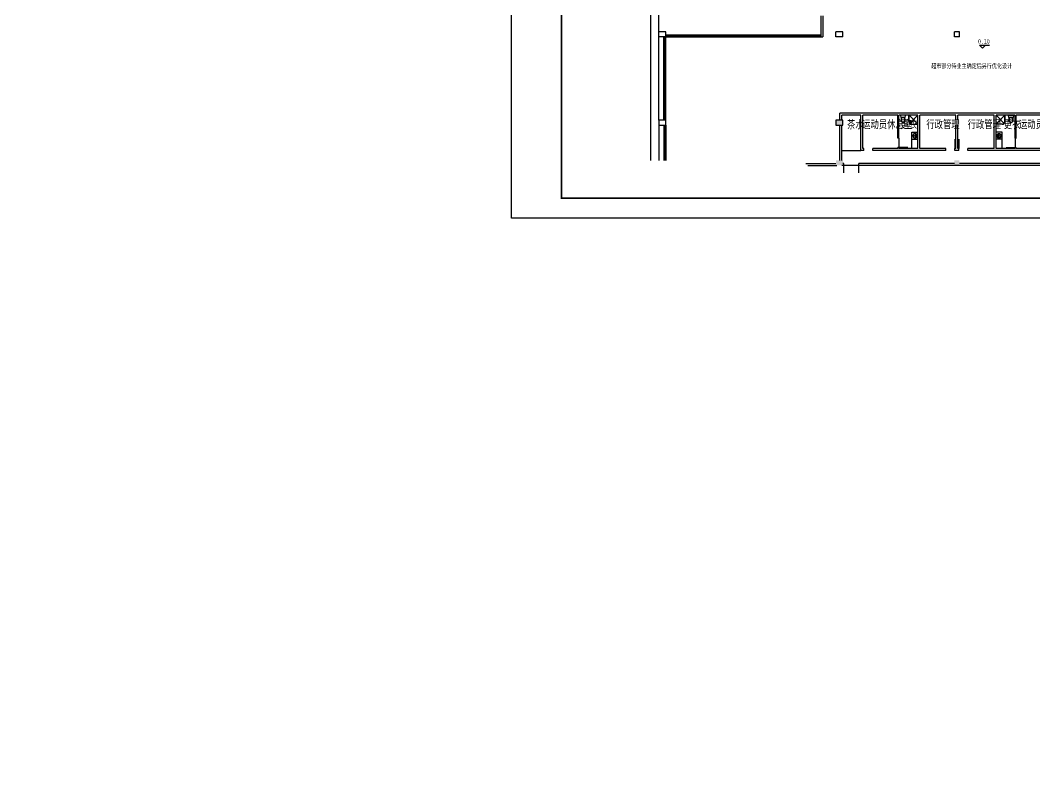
# Model space of a CAD drawing. Extents: x 23317406 to 24383751, y 42324270 to 43451021.
# Drawn here: x 23850579 to 23951936, y 43228047 to 43302585 of the extents above; entities that cross this region are included whole.
import ezdxf

# ---------------------------------------------------------------- set-up
doc = ezdxf.new("R2010")
doc.units = 0
doc.header["$MEASUREMENT"] = 0
doc.layers.get('0').update_dxf_attribs({"linetype": 'CONTINUOUS'})
for name, color, linetype in [('FRAME', 7, 'CONTINUOUS'), ('墙', 7, 'CONTINUOUS'), ('散水', 9, 'CONTINUOUS'), ('柱填充', 8, 'CONTINUOUS'), ('柱形', 7, 'CONTINUOUS'), ('汉字', 7, 'CONTINUOUS'), ('辅助件', 9, 'CONTINUOUS'), ('门窗', 7, 'CONTINUOUS')]:
    doc.layers.add(name, color=color, linetype=linetype)
doc.styles.add('ATT', font='txt')
doc.styles.add('KSHZ', font='ROMANS.shx', dxfattribs={"height": 800, "bigfont": 'dfhz.shx'})
doc.styles.add('Q1', font='SimSun.ttf', dxfattribs={"width": 0.8, "height": 450})

# ---------------------------------------------------------------- blocks, each defined once
blk = doc.blocks.new('WC-3')
for points in [[(-20, 24, 0.4770641), (0, 0), (463, 0, 0.4770641), (473, 12), (431, 207, 0.3540373), (426, 211), (24, 211, 0.3540373), (19, 207)], [(382, 218, 0.0335581), (397, 269, 0.0563912), (412, 405, 0.0563912), (397, 541, 0.0701423), (358, 644, 0.1060984), (290, 721, 0.1620331), (225, 743, 0.1620331), (161, 721, 0.1060984), (93, 644, 0.0701423), (54, 541, 0.0563912), (38, 405, 0.0563912), (54, 269, 0.0335581), (69, 218)], [(55, 405, -0.0563912), (70, 537, -0.0701423), (108, 636, -0.1060984), (170, 708, -0.1620331), (225, 726, -0.1620331), (280, 708, -0.1060984), (343, 636, -0.0701423), (381, 537, -0.0563912), (396, 405, -0.0563912), (381, 273, -0.0276751), (369, 232), (81, 232, -0.0276751), (70, 273, -0.0563912)]]:
    blk.add_lwpolyline(points, format="xyb", close=True)
blk = doc.blocks.new('M100')
at = {"layer": '门窗'}
blk.add_line((0, 1000), (0, 0), dxfattribs=at)
blk = doc.blocks.new('15PLAV04')
at = {"color": 0, "linetype": 'ByBlock'}
for p, q in [((2.5, -1.5), (2.5, 1.5)), ((7, 0.5), (3, 1.5)), ((4, 1.25), (4, 3.635323)), ((7, -0.5), (7, 0.5)), ((3, -1.5), (7, -0.5)), ((4, -3.628449), (4, -1.25))]:
    blk.add_line(p, q, dxfattribs=at)
blk.add_lwpolyline([(8, 9, 0.109452), (4.986152, 8.332258, 0.102376), (2.343146, 6.363961, 0.093737), (0.622313, 3.491319, 0.088426), (0, 0, 0.088426), (0.622313, -3.491319, 0.093737), (2.343146, -6.363961, 0.102376), (4.986152, -8.332258, 0.109452), (8, -9, 0.109452), (11.013848, -8.332258, 0.102376), (13.656854, -6.363961, 0.093737), (15.377687, -3.491319, 0.088426), (16, 0, 0.088426), (15.377687, 3.491319, 0.093737), (13.656854, 6.363961, 0.102376), (11.013848, 8.332258, 0.109452)], format="xyb", close=True, dxfattribs=at)
for centre in [(3, 2.5), (9, 0), (3, -2.5)]:
    blk.add_circle(centre, 1, dxfattribs=at)
for centre, radius, start, end in [((7, 3.635323), 3, 146.09549, 180), ((11.358035, 0.706347), 8.250845, 143.130102, 146.09549), ((9.915843, 1.787992), 6.448105, 118.911201, 143.130102), ((9, 3.446272), 4.553728, 90, 118.911201), ((9, 3.446272), 4.553728, 61.088799, 90), ((8.084157, 1.787992), 6.448105, 36.869898, 61.088799), ((6.641965, 0.706347), 8.250845, 17.257939, 36.869898), ((4.368267, 0), 10.631733, 0, 17.257939), ((4.368267, 0), 10.631733, 342.742061, 0), ((7, -3.628449), 3, 180, 212.259808), ((9.915843, -1.787992), 6.448105, 212.259808, 241.088799), ((9, -3.446272), 4.553728, 241.088799, 270), ((9, -3.446272), 4.553728, 270, 298.911201), ((8.084157, -1.787992), 6.448105, 298.911201, 323.130102), ((6.641965, -0.706347), 8.250845, 323.130102, 342.742061)]:
    blk.add_arc(centre, radius, start, end, dxfattribs=at)
at = {"color": 0, "linetype": 'ByBlock', "style": 'ATT'}
for tag, p, flags in [('ITEM', (0, -17.5), 3), ('ROOM_NUMBER', (0, -26.5), 1)]:
    blk.add_attdef(tag, p, '', height=6, dxfattribs=dict(at, flags=flags))
blk = doc.blocks.new('A$C22750BD6')
at = {"layer": '柱填充'}
h = blk.add_hatch(color=256, dxfattribs=at)
h.paths.add_polyline_path([(26600, 4750), (26600, 5250), (27100, 5250), (27100, 4750)])
h.paths.add_polyline_path([(3700, 4750), (3700, 5250), (3000, 5250), (3000, 4750)])
h.paths.add_polyline_path([(15350, 4750), (15350, 5250), (14850, 5250), (14850, 4750)])
h.paths.add_polyline_path([(15350, 750), (15350, 1250), (14850, 1250), (14850, 750)])
h.paths.add_polyline_path([(26600, 750), (27100, 750), (27100, 1250), (26600, 1250)])
h.paths.add_polyline_path([(3700, 750), (3000, 750), (3000, 1250), (3700, 1250)])
h.paths.add_polyline_path([(3700, 750), (3000, 750), (3000, 1250), (3700, 1250)], flags=16)
h.paths.add_polyline_path([(3700, 750), (3000, 750), (3000, 1250), (3700, 1250)], flags=0)
edge = h.paths.add_edge_path()
edge.add_line((27100, 1250), (27100, 750))
edge.add_line((26600, 1250), (27100, 1250))
edge.add_line((26600, 750), (26600, 1250))
at = {"layer": '墙'}
for p, q in [((3400, 5250), (3400, 5950)), ((3600, 5250), (3600, 5750)), ((30000, 950), (30000, 5750)), ((30200, 5950), (30200, 750)), ((3400, 1250), (3400, 4750)), ((3600, 1250), (3600, 4750)), ((0, 950), (3000, 950)), ((200, 750), (3100, 750)), ((3800, 750), (3600, 750)), ((3800, 950), (3700, 950)), ((3800, 750), (3800, 950)), ((5300, 750), (5300, 950)), ((14850, 950), (5300, 950)), ((24900, 750), (5300, 750)), ((24900, 950), (15350, 950)), ((26400, 750), (26400, 950)), ((26600, 950), (26400, 950)), ((26600, 750), (26400, 750)), ((30000, 950), (27100, 950)), ((30200, 750), (27100, 750))]:
    blk.add_line(p, q, dxfattribs=at)
at = {"layer": '柱形'}
blk.add_lwpolyline([(3700, 4750), (3700, 5250), (3000, 5250), (3000, 4750), (3700, 4750)], close=True, dxfattribs=at)
at = {"layer": '门窗'}
for p, q in [((5300, 750), (3800, 750)), ((24900, 750), (26400, 750))]:
    blk.add_line(p, q, dxfattribs=at)
at = {"layer": '门窗', "yscale": 0.7500000000000198, "zscale": 0.7500000000000198}
for p, xscale, rotation in [((3800, 750), -0.7500000000000198, 179.9999999998866), ((5300, 750), 0.7500000000000198, 180.0000000001136), ((24900, 750), -0.7500000000000198, 179.9999999998864), ((26400, 750), 0.7500000000000198, 180.0000000001135)]:
    blk.add_blockref('M100', p, dxfattribs=dict(at, xscale=xscale, rotation=rotation))

msp = doc.modelspace()

# ---------------------------------------------------------------- linework, layer by layer
at = {"layer": 'FRAME'}
msp.add_lwpolyline([(23899660.94955, 43282820.72709), (23899660.94955, 43451020.72709), (24137460.94955, 43451020.72709), (24137460.94955, 43282820.72709)], close=True, dxfattribs=at)
at = {"layer": 'FRAME', "const_width": 180}
msp.add_lwpolyline([(23904660.94955, 43284820.72709), (23904660.94955, 43449020.72709), (24135460.94955, 43449020.72709), (24135460.94955, 43284820.72709)], close=True, dxfattribs=at)
at = {"layer": '墙'}
for p, q in [((23930570, 43303028), (23930570, 43300948)), ((23930770, 43303027.99998), (23930770, 43300948)), ((23930570, 43300948), (23930770, 43300948)), ((23957170, 43293298), (23932470, 43293298)), ((23934570, 43293098), (23932670, 43293098)), ((23934570, 43289598), (23934570, 43293098)), ((23934770, 43289798), (23934770, 43293098)), ((23938270, 43293098), (23934770, 43293098)), ((23938270, 43290798), (23938270, 43293098)), ((23938370, 43290798), (23938370, 43293098)), ((23940120, 43293098), (23938370, 43293098)), ((23940270, 43293098), (23938370, 43293098)), ((23940270, 43289798), (23940270, 43293098)), ((23944070, 43293098), (23940470, 43293098)), ((23940470, 43289798), (23940470, 43293098)), ((23944070, 43292598), (23944070, 43293098)), ((23947870, 43293098), (23944270, 43293098)), ((23944270, 43292598), (23944270, 43293098)), ((23947870, 43289798), (23947870, 43293098)), ((23948070, 43289798), (23948070, 43293098)), ((23949970, 43293098), (23948070, 43293098)), ((23949970, 43290798), (23949970, 43293098)), ((23953570, 43293098), (23950070, 43293098)), ((23950070, 43290798), (23950070, 43293098)), ((23944070, 43289798), (23944070, 43292098)), ((23944270, 43289798), (23944270, 43292098)), ((23938370, 43290798), (23938270, 43290798)), ((23949970, 43290798), (23950070, 43290798)), ((23934870, 43289598), (23934570, 43289598)), ((23934870, 43289798), (23934770, 43289798)), ((23934870, 43289598), (23934870, 43289798)), ((23938270, 43289798), (23935770, 43289798)), ((23935770, 43289598), (23935770, 43289798)), ((23943070, 43289598), (23935770, 43289598)), ((23938270, 43289798), (23938270, 43289898)), ((23938370, 43289898), (23938270, 43289898)), ((23938370, 43289798), (23938370, 43289898)), ((23940270, 43289798), (23938370, 43289798)), ((23943070, 43289798), (23940470, 43289798)), ((23943070, 43289598), (23943070, 43289798)), ((23944070, 43289798), (23943970, 43289798)), ((23943970, 43289598), (23943970, 43289798)), ((23944370, 43289598), (23943970, 43289598)), ((23944370, 43289798), (23944270, 43289798)), ((23944370, 43289598), (23944370, 43289798)), ((23947870, 43289798), (23945270, 43289798)), ((23945270, 43289598), (23945270, 43289798)), ((23952570, 43289598), (23945270, 43289598)), ((23949970, 43289798), (23948070, 43289798)), ((23949970, 43289798), (23949970, 43289898)), ((23949970, 43289898), (23950070, 43289898)), ((23950070, 43289798), (23950070, 43289898)), ((23952570, 43289798), (23950070, 43289798))]:
    msp.add_line(p, q, dxfattribs=at)
at = {"layer": '墙', "ltscale": 5000}
for start, end in [(67.1172342395, 67.1172342395), (66.2587266313, 66.2587266313), (64.4772342395, 64.4772342395), (64.9387266313, 64.9387266313)]:
    msp.add_arc((23850578.58196, 42857442.58139), 533172.67138, start, end, dxfattribs=at)
at = {"layer": '墙'}
for centre, start, end in [((23850634.74669, 42857737.27781), 79.4743453394, 79.4743453394), ((23850639.30178, 42857736.37231), 78.1227654233, 78.1227654233), ((23850644.55659, 42857735.23786), 77.5606287088, 77.5606287088), ((23850649.0789, 42857734.18074), 76.2090487927, 76.2090487927)]:
    msp.add_arc(centre, 530172.67138, start, end, dxfattribs=at)
at = {"layer": '散水'}
msp.add_line((23913570, 43288598), (23913570, 43305228), dxfattribs=at)
at = {"layer": '柱形', "ltscale": 1000}
for p, q in [((23914370, 43300948), (23914370, 43301448)), ((23915070, 43301448), (23914370, 43301448)), ((23915070, 43300948), (23914370, 43300948)), ((23915070, 43300948), (23915070, 43301448)), ((23932070, 43300948), (23932070, 43301448)), ((23932770, 43301448), (23932070, 43301448)), ((23932770, 43300948), (23932070, 43300948)), ((23932770, 43300948), (23932770, 43301448)), ((23943920, 43300948), (23943920, 43301448)), ((23944420, 43301448), (23943920, 43301448)), ((23944420, 43300948), (23943920, 43300948)), ((23944420, 43300948), (23944420, 43301448))]:
    msp.add_line(p, q, dxfattribs=at)
at = {"layer": '柱形'}
for p, q in [((23915070, 43292598), (23914370, 43292598)), ((23914370, 43292598), (23914370, 43292098)), ((23914370, 43292098), (23915070, 43292098)), ((23915070, 43292098), (23915070, 43292598)), ((23915070, 43292098), (23915070, 43292098))]:
    msp.add_line(p, q, dxfattribs=at)
at = {"layer": '汉字', "color": 0}
for p, q in [((23946427.61065, 43300101.89341), (23947416.3705, 43300101.89341)), ((23946427.61065, 43300101.89341), (23946727.61065, 43299801.89341)), ((23947027.61065, 43300101.89341), (23946727.61065, 43299801.89341))]:
    msp.add_line(p, q, dxfattribs=at)
at = {"layer": '辅助件'}
for p, q in [((23914370, 43301448), (23914370, 43305228)), ((23914370, 43292598), (23914370, 43300948)), ((23939370, 43292498), (23939370, 43293098)), ((23939400, 43292498), (23939400, 43293098)), ((23939400, 43293098), (23940270, 43292228)), ((23940270, 43293098), (23939479.08117, 43292307.08117)), ((23948940, 43293098), (23948070, 43292228)), ((23948070, 43293098), (23948860.91883, 43292307.08117)), ((23948940, 43292498), (23948940, 43293098)), ((23948970, 43292498), (23948970, 43293098)), ((23914370, 43292098), (23914370, 43288598)), ((23939670, 43292228), (23940270, 43292228)), ((23939670, 43292198), (23940270, 43292198)), ((23948670, 43292228), (23948070, 43292228)), ((23948670, 43292198), (23948070, 43292198)), ((23939670, 43289798), (23939670, 43291398)), ((23939670, 43291398), (23940270, 43291398)), ((23939670, 43290698), (23940270, 43290698)), ((23948670, 43291398), (23948070, 43291398)), ((23948670, 43290698), (23948070, 43290698)), ((23948670, 43289798), (23948670, 43291398))]:
    msp.add_line(p, q, dxfattribs=at)
for centre in [(23939835, 43292663), (23948505, 43292663)]:
    msp.add_circle(centre, 50, dxfattribs=at)
for centre, radius, start, end in [((23939670, 43292498), 300, 180, 269.9999999999), ((23939670, 43292498), 270, 180, 269.9999999999), ((23948670, 43292498), 300, 270.0000000001, 0), ((23948670, 43292498), 270, 270.0000000001, 0)]:
    msp.add_arc(centre, radius, start, end, dxfattribs=at)
at = {"layer": '门窗'}
for p, q in [((23914870, 43292598), (23914870, 43300948)), ((23914945, 43292598), (23914945, 43300948)), ((23914995, 43292598), (23914995, 43300948)), ((23915070, 43301148), (23930570, 43301148)), ((23915070, 43301073), (23930570, 43301073)), ((23915070, 43301023), (23930570, 43301023)), ((23915070, 43300948), (23930570, 43300948)), ((23915070, 43292598), (23915070, 43300948)), ((23914870, 43292098), (23914870, 43288598)), ((23914945, 43292098), (23914945, 43288598)), ((23914995, 43292098), (23914995, 43288598)), ((23915070, 43292098), (23915070, 43288598)), ((23938370, 43290798), (23938370, 43289898)), ((23949970, 43290798), (23949970, 43289898)), ((23932670, 43289598), (23934570, 43289598))]:
    msp.add_line(p, q, dxfattribs=at)

# ---------------------------------------------------------------- block references
at = {"layer": '墙'}
msp.add_blockref('A$C22750BD6', (23929070.00075, 43287347.99982), dxfattribs=at)
at = {"layer": '辅助件', "rotation": 180}
msp.add_blockref('WC-3', (23939001.47108, 43293098), dxfattribs=at)
at = {"layer": '辅助件', "xscale": -1, "rotation": 180}
msp.add_blockref('WC-3', (23949338.52893, 43293098), dxfattribs=at)
at = {"layer": '辅助件', "yscale": 25, "zscale": 25}
for p, xscale, rotation in [((23940170, 43291048), 25, 180.0000000001192), ((23948170, 43291048), -25, 179.9999999998808)]:
    msp.add_blockref('15PLAV04', p, dxfattribs=dict(at, xscale=xscale, rotation=rotation))
at = {"layer": '门窗', "yscale": 0.9000000000000237, "zscale": 0.9000000000000237}
for p, xscale, rotation in [((23943970, 43289798), -0.9000000000000237, 359.9999999998865), ((23944370, 43289798), 0.9000000000000237, 1.13509202037676e-10), ((23938370, 43289898), -0.9000000000000237, 270.0000000001034), ((23949970, 43289898), 0.9000000000000237, 89.99999999989662)]:
    msp.add_blockref('M100', p, dxfattribs=dict(at, xscale=xscale, rotation=rotation))

# ---------------------------------------------------------------- texts
at = {"layer": '汉字', "color": 0, "style": 'Q1', "width": 0.8}
for s, p in [('0.10', (23946269.04541, 43300256.59681)), ('超市部分待业主确定后另行优化设计', (23941605.69547, 43297803.82316))]:
    msp.add_text(s, height=450, dxfattribs=at).set_placement(p)
at = {"layer": '汉字', "style": 'KSHZ', "width": 0.8}
for s, p in [('运动员休息室', (23934693.96207, 43291723.71627)), ('更衣', (23938510.97411, 43291720.62388)), ('行政管理', (23941109.69635, 43291727.49665)), ('行政管理', (23945236.24244, 43291727.49665)), ('更衣', (23948845.02965, 43291720.62388)), ('运动员休息室', (23950359.93681, 43291727.49706)), ('茶水', (23933178.64944, 43291707.42659))]:
    msp.add_text(s, height=800, dxfattribs=at).set_placement(p)

doc.saveas('drawing.dxf')
